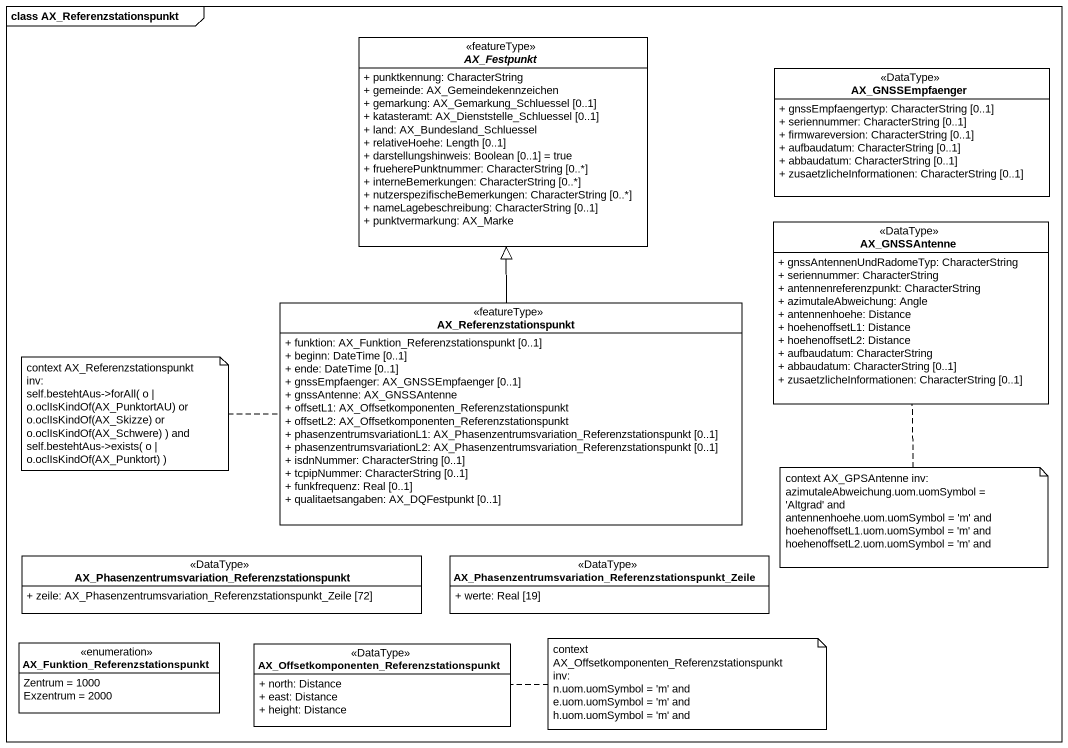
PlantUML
@startuml
mainframe class AX_Referenzstationspunkt
hide circle
hide empty members
skinparam classAttributeIconSize 0
abstract class AX_Festpunkt <<featureType>> {
  + punktkennung: CharacterString
  + gemeinde: AX_Gemeindekennzeichen
  + gemarkung: AX_Gemarkung_Schluessel [0..1]
  + katasteramt: AX_Dienststelle_Schluessel [0..1]
  + land: AX_Bundesland_Schluessel
  + relativeHoehe: Length [0..1]
  + darstellungshinweis: Boolean [0..1] = true
  + frueherePunktnummer: CharacterString [0..*]
  + interneBemerkungen: CharacterString [0..*]
  + nutzerspezifischeBemerkungen: CharacterString [0..*]
  + nameLagebeschreibung: CharacterString [0..1]
  + punktvermarkung: AX_Marke
}
class AX_GNSSEmpfaenger <<DataType>> {
  + gnssEmpfaengertyp: CharacterString [0..1]
  + seriennummer: CharacterString [0..1]
  + firmwareversion: CharacterString [0..1]
  + aufbaudatum: CharacterString [0..1]
  + abbaudatum: CharacterString [0..1]
  + zusaetzlicheInformationen: CharacterString [0..1]
}
class AX_GNSSAntenne <<DataType>> {
  + gnssAntennenUndRadomeTyp: CharacterString
  + seriennummer: CharacterString
  + antennenreferenzpunkt: CharacterString
  + azimutaleAbweichung: Angle
  + antennenhoehe: Distance
  + hoehenoffsetL1: Distance
  + hoehenoffsetL2: Distance
  + aufbaudatum: CharacterString
  + abbaudatum: CharacterString [0..1]
  + zusaetzlicheInformationen: CharacterString [0..1]
}
class AX_Referenzstationspunkt <<featureType>> {
  + funktion: AX_Funktion_Referenzstationspunkt [0..1]
  + beginn: DateTime [0..1]
  + ende: DateTime [0..1]
  + gnssEmpfaenger: AX_GNSSEmpfaenger [0..1]
  + gnssAntenne: AX_GNSSAntenne
  + offsetL1: AX_Offsetkomponenten_Referenzstationspunkt
  + offsetL2: AX_Offsetkomponenten_Referenzstationspunkt
  + phasenzentrumsvariationL1: AX_Phasenzentrumsvariation_Referenzstationspunkt [0..1]
  + phasenzentrumsvariationL2: AX_Phasenzentrumsvariation_Referenzstationspunkt [0..1]
  + isdnNummer: CharacterString [0..1]
  + tcpipNummer: CharacterString [0..1]
  + funkfrequenz: Real [0..1]
  + qualitaetsangaben: AX_DQFestpunkt [0..1]
}
class "AX_Phasenzentrumsvariation_Referenzstationspunkt" as AX_Phasenzentrumsvariation <<DataType>> {
  + zeile: AX_Phasenzentrumsvariation_Referenzstationspunkt_Zeile [72]
}
class "AX_Phasenzentrumsvariation_Referenzstationspunkt_Zeile" as AX_Phasenzentrumsvariation_2 <<DataType>> {
  + werte: Real [19]
}
enum "AX_Funktion_Referenzstationspunkt" as AX_Funktion {
  Zentrum = 1000
  Exzentrum = 2000
}
class "AX_Offsetkomponenten_Referenzstationspunkt" as AX_Offsetkomponenten <<DataType>> {
  + north: Distance
  + east: Distance
  + height: Distance
}
AX_Referenzstationspunkt -up-|> AX_Festpunkt
note left of AX_Referenzstationspunkt
  context AX_Referenzstationspunkt inv:
  self.bestehtAus->forAll( o |
  o.oclIsKindOf(AX_PunktortAU) or
  o.oclIsKindOf(AX_Skizze) or
  o.oclIsKindOf(AX_Schwere) ) and
  self.bestehtAus->exists( o | o.oclIsKindOf(AX_Punktort) )
end note
note bottom of AX_GNSSAntenne
  context AX_GPSAntenne inv:
  azimutaleAbweichung.uom.uomSymbol = 'Altgrad' and
  antennenhoehe.uom.uomSymbol = 'm' and
  hoehenoffsetL1.uom.uomSymbol = 'm' and
  hoehenoffsetL2.uom.uomSymbol = 'm' and
end note
note right of AX_Offsetkomponenten
  context AX_Offsetkomponenten_Referenzstationspunkt inv:
  n.uom.uomSymbol = 'm' and
  e.uom.uomSymbol = 'm' and
  h.uom.uomSymbol = 'm' and
end note
@enduml
